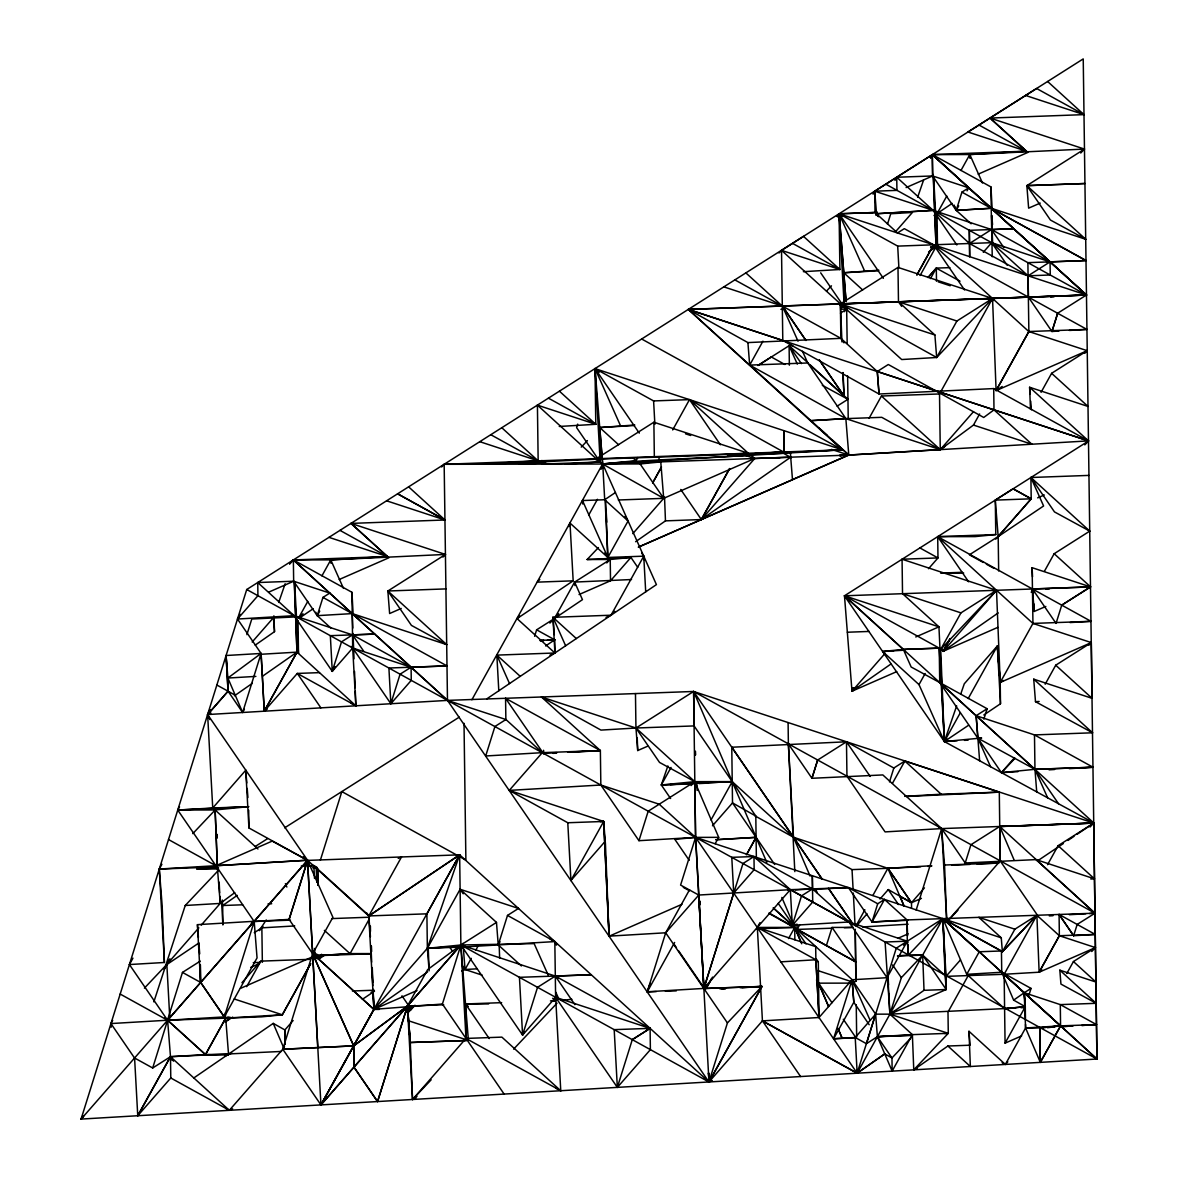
<?xml version="1.0" encoding="UTF-8"?>
<svg xmlns="http://www.w3.org/2000/svg" width="1178" height="1178" viewBox="0 0 1178 1178"><rect width="100%" height="100%" fill="white"/><g stroke="black" fill="none" stroke-linecap="round" stroke-linejoin="round"><path stroke-width="1.5" d="M577.691 424.124L576.602 427.599L600.176 461.997L602.621 463.985L848.793 455.076L940.265 449.657L944.741 446.521M534.606 636.282L536.623 629.832L552.938 619.481M838.044 217.282L839.119 213.807L875.018 212.482L897.503 232.964L904.321 228.65L1086.926 329.413L1069.433 330.444M635.472 693.577L635.943 728.019L659.533 762.431L694.814 781.647L718.698 837.352L695.594 837.381L638.947 840.694L600.839 785.019L600.368 750.577L541.468 696.993L635.943 728.019L694.814 781.647L695.594 837.381L680.589 885.061L698.687 895.044L790.35 889.67L848.425 887.623L877.713 903.747L884.516 899.447L907.001 919.93L1095.025 913.186L1036.095 859.601L965.224 862.973L941.649 828.59L882.837 774.933L811.966 778.29L788.376 743.892L788.097 722.6M710.761 1076.869L709.097 1082.037L761.96 986.428L703.855 988.519L742.979 863.518L753.979 856.539L812.525 888.904L852.474 924.907M320.931 1104.831L373.882 1009.369L427.364 948.305L460.878 944.992L708.95 1081.978L761.975 986.472L703.87 988.504L733.703 893.057L731.788 857.334L753.964 856.539L790.35 889.67L848.911 921.991L907.296 941.193L908.385 955.122L922.654 955.122L945.124 975.59L946.214 989.52L889.891 1014.155L875.637 1014.155L855.213 1037.494L857.172 1073.173L884.766 1053.898L891.967 1057.962L892.144 1071.111L912.376 1034.637L948.275 1033.342L947.995 1012.064L968.228 975.575L1004.598 1008.721L1005.07 1043.148L1021.635 1035.904M550.097 938.984L554.853 941.575L708.95 1081.978L727.43 1022.916L761.96 986.428L740.034 987.709M930.62 157.778L932.387 154.612L1086.469 294.986L1057.638 313.245L1051.939 331.474L1058.934 331.062M812.982 889.302L848.425 887.623L872.014 921.991L907.001 919.93L907.281 941.193L887.049 977.696L852.062 979.757L833.582 1038.775L855.213 1037.494L866.404 1043.679L875.622 1014.155L852.062 979.757L819.019 1017.512L762.431 1020.87L708.979 1081.949L695.58 837.367L693.606 691.471L447.478 700.395L207.623 714.545L212.732 807.99L248.632 806.665L215.132 809.949L177.76 810.037L179.527 806.856M965.224 862.973L970.922 844.744L999.739 826.47L1093.744 823.083L1096.939 1059.022L81.076 1119.085L246.732 589.515L1083.23 58.9L1096.968 1059.022L246.732 589.515M246.894 634.647L251.783 619.01L295.604 616.919M153.862 1001.874L185.24 905.484L218.519 870.277M112.676 1020.384L110.923 1023.564L134.498 1057.962L152.684 1067.99L167.615 1020.236L307.635 860.396L459.656 854.83L518.497 908.444L507.497 915.424L498.265 944.933L521.398 965.945M200.26 961.115L182.472 972.41L167.512 1020.148L170.177 1015.362M329.752 593.094L322.949 597.408L317.235 615.652L330.753 627.933M267.215 709.127L264.255 711.203L261.089 653.451L237.514 619.039L257.923 595.7L257.746 582.536L294.132 615.682L332.27 671.357L341.517 641.848L352.517 634.868L374.692 634.088L330.341 635.664L332.27 671.357L352.693 648.033L351.942 592.298L293.366 559.948L289.67 563.85L293.366 559.948L387.341 556.531L350.985 523.4L444.989 519.984L408.604 486.838M134.587 1058.006L137.752 1115.728L170.781 1077.988L170.486 1056.695L167.615 1020.236L224.291 1016.923L254.198 921.476L289.155 919.385L307.635 860.396L207.623 714.545L210.258 709.774L207.623 714.531L207.917 718.241M254.065 921.329L177.745 810.052L212.732 807.99L245.775 770.206L248.926 827.957L307.502 860.293L289.066 919.355L312.641 953.753L353.694 1045.887L353.989 1067.15L377.564 1101.577L407.455 1006.115L353.694 1045.873L282.794 1049.23L229.327 1110.309L226.102 1108.557M320.401 860.073L341.841 791.587L465.884 860.102L464.014 723.307M568.915 526.566L570.005 523.091L607.848 557.459L643.748 556.163L644.027 559.638M601.089 469.271L602.724 464.058L663.685 498.338L754.759 458.478L790.703 457.197L792.485 479.711L701.366 519.513L729.668 468.505L701.322 519.557L638.417 547.107M442.413 1004.024L460.878 944.992L459.641 854.816L368.788 915.939L373.941 1009.355L442.413 1004.024L504.14 1094.097M429.131 970.834L427.364 948.305L460.112 889.257L496.483 922.403L460.878 944.992L522.576 1035.05L537.536 987.326L555.339 976.047L591.209 974.766L519.439 977.328L522.576 1035.05L555.618 997.324L554.823 941.649L556.87 944.653M638.947 840.694L648.194 811.2L694.814 781.647L732.23 781.618L711.011 819.962M875.99 215.412L877.08 211.952M646.913 1026.656L650.079 1028.394L632.291 1039.644L617.346 1087.397L555.633 997.31L650.094 1028.365L650.389 1049.642L617.346 1087.397L614.194 1029.646L650.094 1028.365L555.309 976.076L460.907 944.977L427.658 969.597L407.411 1006.086L377.564 1101.577L353.974 1067.165L353.694 1045.873L312.641 953.753L332.888 917.279L307.546 860.323L272.221 841.092L215.883 865.712L159.28 869.04L161.916 864.284M689.557 889.714L665.688 932.785L647.252 991.773L703.826 988.43L705.651 985.294L703.884 988.548L698.716 895.133L665.688 932.785L609.144 936.142L603.681 821.464L509.249 790.394L542.292 752.668L600.368 750.577L505.568 698.304L505.863 719.581M887.49 224.173L890.759 213.748L912.39 212.467L895.854 231.359M894.985 180.411L896.738 177.245L932.637 175.964L968.714 187.832L961.925 192.132L956.212 210.376L971.128 223.805M817.65 760.06L811.951 778.29L817.665 760.046L846.481 741.787L893.837 768.012L904.837 761.032L999.268 792.146L906.442 796.49M853.078 687.746L851.988 691.206L896.738 671.622M826.367 945.654L832.066 927.439L853.373 927.395M889.493 781.897L893.837 768.012M1057.682 313.333L1051.983 331.563L1028.423 297.165L1028.055 275.829L1028.865 331.592L996.132 390.595L1087.206 350.691L1028.836 331.533L996.102 390.551L992.539 298.461L933.609 244.818L916.793 275.137L933.594 244.803L936.333 247.292M908.371 920.268L872.014 921.991L877.713 903.747M757.336 927.484L762.431 1020.87L857.142 1073.217L896.281 948.172L942.901 918.634L1001.447 950.97L1001.742 972.248L1013.64 1000.122L1025.287 1006.689L1025.464 1019.103M916.16 910.108L941.664 828.59L1093.699 823.069L1090.018 827.015M907.296 941.193L885.09 942.002L889.92 1014.155L924.023 990.315L946.214 989.52L922.654 955.122L901.332 977.681L889.905 1014.155L912.376 1034.623L913.76 1069.83L917.073 1068.387M983.866 719.14L987.135 708.729L939.764 682.563L1001.447 772.65L1093.802 822.966L844.464 595.788L1088.546 440.955L688.335 309.446L842.329 449.834L602.621 463.985L471.892 699.761M1044.474 571.168L1054.163 553.719L1090.534 586.85L1061.746 605.139L1056.048 623.383L1032.458 588.985L1032.105 567.693L1090.445 586.865M1028.968 995.057L1031.044 988.416L1001.771 972.248L1096.939 1059.022L942.886 918.634L908.385 955.122L897.562 955.77M278.7 602.429L285.15 583.743M667.882 765.936L661.314 784.975L670.606 798.522M917.662 197.182L923.537 180.205M656.308 991.596L647.223 991.92L650.153 983.424M706.078 988.136L707.271 984.675M1061.746 605.153L1090.563 586.88L844.435 595.803L944.358 741.536L956.669 705.858M960.777 693.96L964.296 683.77L997.324 646.015L1000.21 682.474L1000.49 703.752L983.807 714.987M1031.265 592.446L1032.458 588.985L1090.578 586.909L1086.999 587.071M240.15 614.268L237.5 619.039L294.132 615.682L352.517 634.868L411.063 667.219L447.007 665.923L322.949 597.408M244.391 709.303L242.639 712.469L228.061 691.206L216.855 685.022M298.932 617.346L307.782 601.384M321.933 575.851L330.782 559.889L387.341 556.531L339.986 530.38M294.397 581.77L296.989 652.141L264.255 711.203L261.089 653.451L226.088 655.513L228.046 691.206L207.637 714.531L209.89 719.611M319.739 611.132L317.235 615.652L293.661 581.24L293.366 559.933L330.753 559.874L445.461 554.426L443.002 557.061M111.203 1027.201L110.923 1023.564L167.541 1020.222L129.418 964.546L132.952 958.17M83.564 1116.405L81.149 1119.1L82.916 1115.905M164.213 969.317L169.499 959.775M259.381 930.487L266.257 919.944M152.684 1067.99L170.486 1056.695L205.443 1054.619L225.705 1018.131L282.322 1014.788L310.624 963.737L282.322 1014.788L261.604 1016.85L167.615 1020.236L205.487 1054.619L228.561 1054.604L225.292 1012.933M284.561 1046.035L282.794 1049.23L320.931 1104.905L460.878 944.992L534.149 943.622L548.33 975.428M588.661 515.139L597.452 499.281M369.377 918.796L350.057 953.679L315.071 955.756L314.497 948.467M595.052 368.567L602.621 463.97L636.091 460.686L637.843 457.52M554.396 618.568L574.628 582.079L610.219 559.491L630.937 557.43L637.74 567.354M672.697 429.941L689.498 399.622L785.711 453.191L727.621 455.297L730.934 453.854M604.77 552.983L607.848 557.459L628.08 520.985M168.513 839.546L215.883 865.712L307.517 860.22L320.946 1104.949L459.597 854.83L368.802 915.969L370.437 936.731M320.961 1104.92L373.927 1009.413L427.643 971.879M641.686 553.159L643.748 556.163L611.014 615.211L606.052 617.39M873.06 194.193L874.724 191.189L932.328 154.716L1086.469 294.971L1082.818 295.192L1086.44 295.015L932.387 154.598L990.948 186.934L992.141 208.594M471.244 958.347L465.045 969.523L461.717 970.966M475.662 950.381L478.312 945.581M500.017 941.767L498.235 944.918L496.483 922.403M937.968 211.981L946.803 196.019M960.953 170.501L969.803 154.539L1026.347 151.182L990.006 118.05L967.977 132.01L1026.347 151.182L932.358 154.612L969.774 154.524L1084.452 149.061L1080.741 153.022M920.092 275.505L936.024 246.791L930.532 247.1L936.009 246.776L928.573 251.989M930.473 278.626L936.304 268.098L949.924 267.642M671.048 767.423L661.314 784.975L732.23 781.618L661.314 784.975L694.814 781.647L696.331 782.914L694.814 781.647L691.088 785.579M638.432 547.093L848.793 455.076L845.848 418.632L940.28 449.643L973.47 425.067L979.625 413.964M853.77 687.996L851.988 691.206L844.479 595.774L938.94 626.829L944.358 741.536L968.64 725.206M853.814 688.04L852.062 691.221L858.07 687.098M706.373 988.268L712.557 977.107M1041.057 392.333L1051.615 373.308L1087.22 350.705L1084.747 353.341M946.832 738.915L944.358 741.551L919.002 684.609L925.157 673.507M960.247 712.881L944.358 741.551L940.721 649.358L960.953 612.869L996.559 590.281L1032.944 623.427L1091.314 642.599L1092.094 698.333L1033.724 679.161L1035.491 701.69L1092.58 732.79L1034.49 734.91L976.135 715.709L979.625 760.767M997.766 627.388L943.107 651.301L950.19 638.535L943.107 651.36L941.06 648.342L943.122 651.331L998.222 612.913M968.198 698.554L997.339 646.015L1000.196 682.46L1091.314 642.599L1088.855 645.235M928.544 568.709L937.982 557.93L937.703 536.653L996.514 590.266L1000.21 682.46L1032.944 623.427L1032.458 588.985L1033.916 590.149M1045.166 684.241L1055.724 665.202L1091.329 642.614M800.569 1076.53L762.431 1020.855L857.172 1073.187L942.886 918.634L1024.183 992.76L1025.582 1027.967L1040.336 1062.365L1060.568 1025.876L1060.303 1004.613L1024.242 992.73L1025.287 1006.689L1005.07 1043.148M294.22 581.652L296.989 652.141L264.24 711.188L297.298 673.433L319.488 672.638M81.032 1119.085L82.799 1115.846M164.625 968.375L169.956 958.759M332.27 671.357L334.92 666.601M224.291 1016.923L200.731 982.511L224.291 1016.923L257.054 957.905L254.198 921.476L290.465 920.136M167.615 1020.236L205.473 1054.619L225.705 1018.131M229.872 1016.982L228.09 1020.163L228.046 1016.614M246.673 986.663L260.839 961.13L309.843 959.348M321.579 954.268L318.929 959.025L313.775 951.5M320.902 1104.92L460.878 944.992L462.35 946.228L427.364 948.305L426.892 913.863L459.611 854.83L427.364 948.305L463.263 946.994L465.045 969.523L482.214 975.163M688.467 309.505L749.679 365.092L762.946 341.178M413.007 1006.174L411.255 1009.355L408.177 1011.372M930.561 157.911L932.328 154.73L932.637 175.978L956.212 210.376L991.213 208.3L992.259 256.775M567.781 822.745L570.918 880.481L603.681 821.464L567.781 822.745L509.249 790.394L600.824 785.019L659.209 804.221L695.55 837.381L857.201 1073.276M958.715 205.87L956.212 210.376L991.228 208.226L1085.689 239.267L1026.848 185.638L1084.467 149.076L990.006 118.05L1036.596 88.483L1083.981 114.634L989.991 118.065M967.05 190.836L968.714 187.832M522.576 1035.05L524.357 1031.869M869.055 418.352L881.438 396.029L939.514 393.953L992.509 298.476M779.026 252.99L781.515 250.369L901.7 359.54L936.672 357.494L956.904 321.02L992.524 298.461L1028.865 331.592M715.179 843.698L718.698 837.352M647.223 991.92L674.611 942.459M706.24 988.151L711.556 978.579M759.943 922.668L757.307 927.425L815.868 959.775L819.019 1017.512L818.298 961.866L816.251 958.877M788.509 938.571L794.738 927.469L773.372 907.988M799.744 924.701L797.094 929.457L855.67 961.837L832.066 927.439M892.512 783.237L904.851 761.047L941.193 794.208L999.268 792.146M856.067 925.746L864.888 909.769M872.883 895.442L887.903 868.304L931.724 865.727M872.014 921.991L884.516 899.447M1001.727 972.248L966.74 974.324L979.257 951.765L1001.447 950.97M1047.551 864.696L1058.109 845.671L1093.744 823.083L693.606 691.471L635.958 728.019L600.957 730.095L541.468 696.978M945.124 975.59L942.886 918.634L1002.375 951.75L1014.876 929.192L1036.89 915.247L1059.361 935.73L1095.452 947.598L1039.129 972.203L1004.142 974.28L1004.598 1008.721L1025.302 1006.675L1024.242 992.73L1031.044 988.416M1004.142 974.28L1036.89 915.262M1066.767 973.573L1073.438 961.542L1095.452 947.598L1091.756 951.5M1060.583 1025.876L1039.865 1027.923L1040.336 1062.365L1060.583 1025.876L1096.482 1024.595L1060.303 1004.613L1096.188 1003.317L1059.832 970.171L1060.936 984.086L1096.203 1003.303M252.18 642.01L273.414 617.728L274.518 631.658L255.214 645.132M144.423 988.106L166.775 964.487L198.846 927.852M201.217 925.142L220.227 903.423L234.716 892.674M81.149 1119.085L307.517 860.22L215.883 865.712L213.189 863.253M632.822 533.634L663.685 498.338L660.77 461.923L640.096 463.955L444.135 464.309L441.617 466.974M241.961 982.702L260.839 961.13M579.046 594.551L610.528 580.769L630.937 557.43L587.13 559.521L598.424 547.579M744.452 455.091L754.759 458.478L701.352 519.557L665.467 520.867L635.619 541.718M293.145 1020.516L284.885 1029.94L285.061 1044.135L284.885 1029.94L273.237 1023.387L193.722 1078.017M983.291 252.283L991.699 242.683L1050.084 261.869L1085.983 260.544L991.258 208.226L990.948 186.934M973.514 411.652L940.265 449.657L881.748 417.321L845.848 418.632M570.932 880.481L603.961 842.741M465.987 1038.436L501.887 1037.126L560.743 1090.754L465.987 1038.436L460.878 944.992L465.516 1003.98L465.987 1038.422L412.536 1099.516L407.426 1006.086L443.723 1004.775M712.469 825.807L732.51 802.91L731.774 747.235L846.467 741.787L870.174 776.449M885.252 653.201L851.988 691.206L890.804 664.112M943.107 651.36L996.573 590.311L902.068 559.241L902.525 593.683M733.732 893.027L754.156 869.688L753.979 856.539M703.84 988.533L790.335 889.67L792.308 925.363L848.911 921.991L887.049 977.696M856.435 925.967L867.037 913.848M880.01 899.035L888.256 889.596L911.463 902.716L921.417 898.358M981.554 738.017L944.329 741.551L1001.447 772.65L1014.435 757.822M920.666 866.758L887.903 868.304L911.463 902.716L924.45 887.873M949.159 919.267L1000.21 860.912L999.739 826.47L1037.582 860.853L1063.381 843.507M960.453 959.908L946.037 976.371L946.214 989.52L942.886 918.634L946.95 922.315L942.886 918.634L946.037 976.371L1002.345 974.353M299.286 617.64L302.982 613.723M192.794 833.626L215.132 810.008L257.953 848.999M581.24 447.11L587.395 440.587M836.616 216.443L839.089 213.807L1086.469 294.986L1082.818 295.192L1086.44 295.001L885.768 184.166M929.854 157.322L932.328 154.73L932.637 175.964L906.103 187.567M539.789 579.473L537.271 582.138L573.171 580.828L570.005 523.091M625.003 516.509L628.08 520.985L604.697 499.737L602.738 464.058L656.426 584.627L554.912 652.995L517.068 618.627L519.527 616.006M826.544 291.04L831.462 285.827M259.234 930.576L263.018 926.556M549.905 623.088L558.755 613.723M606.773 562.922L610.572 558.917M844.199 311.728L846.894 308.916M614.71 611.294L611.014 615.211L552.968 617.316L554.912 652.995L486.735 698.907M841.946 341.929L840.415 303.88L936.672 357.494L992.524 298.461L897.989 267.406L840.385 303.968L840.871 338.336L843.978 342.857M414.965 1005.408L406.719 1012.241M407.485 1013.271L414.98 1005.408M431.148 1079.814L412.536 1099.501L410.297 1042.545L407.455 1006.115L410.297 1042.515L466.591 1040.498L410.297 1042.515L407.426 1006.086L353.694 1045.873L282.794 1049.23L312.612 953.753L312.921 957.39L312.671 953.724L373.927 1009.399L373.117 989.476M513.608 1049.142L557.032 1003.185M995.719 539.126L1001.874 532.633M1084.805 444.886L1088.531 440.955M940.721 649.358L996.559 590.281L992.877 590.443M1017.925 771.664L1001.447 772.65L1014.994 758.308M949.247 919.385L957.935 910.182M910.785 1038.068L891.967 1057.962L877.389 1036.684L875.622 1014.155M1014.876 929.192L978.8 917.338L1001.271 937.821L1002.375 951.736L1036.89 915.247L1039.129 972.218L1042.162 970.171M1002.375 951.75L1036.89 915.247M887.741 974.456L889.92 1014.155L948.275 1033.342L913.76 1069.83L947.892 1046.02L970.083 1045.21L968.979 1031.295L1005.349 1064.426L1007.823 1061.82M235.261 695.256L228.061 691.206L227.855 678.042L261.074 653.451L242.639 712.469L227.884 678.042L226.088 655.513L228.061 691.206L207.652 714.531L210.936 713.088M251.15 923.449L254.05 921.299L197.433 924.656L200.569 982.393L182.472 972.41M993.702 388.578L993.996 409.87L983.733 417.468L888.286 364.503L877.286 371.497L879.038 394.012L993.702 388.578L1088.472 440.881L839.62 455.562L848.734 454.958L832.581 440.292M234.437 695.815L252.313 683.343M262.738 676.069L296.989 652.141L355.859 705.784L351.044 703.163M222.259 900.007L222.701 905.514L237.234 895.368M417.012 1096.394L412.55 1099.516L415.863 1098.073M708.979 1081.949L712.322 1080.565M1013.64 1000.122L1024.183 992.76L1060.568 1025.905L1039.865 1027.923L1025.596 1027.952L1005.364 1064.426L1002.139 1062.689M790.703 457.197L701.352 519.557L680.737 489.459M884.766 1053.898L857.157 1073.173L856.995 1069.639M517.054 618.612L573.171 580.828M701.366 519.513L705.902 516.45M545.62 645.956L554.72 639.816L536.623 629.832M299.565 617.92L313.186 608.746M938.586 212.555L952.207 203.382M615.417 492.522L604.697 499.737L582.492 500.547L582.771 504.022M989.491 300.493L992.524 298.461L987.017 298.682M555.883 617.566L582.462 599.661L574.628 582.079L631.526 579.532M996.102 390.551L1002.169 386.487M166.849 964.561L198.714 943.107M225.145 1022.151L232.64 1017.115M324.848 955.049L318.929 959.025L316.691 953.989M362.397 999.312L374.501 991.169M943.107 651.301L947.657 648.253M1000.21 682.46L1003.244 680.413M903.452 945.183L908.002 942.12M1067.945 840.444L1074.012 836.351M1077.045 834.318L1093.744 823.083L999.739 826.558L999.297 792.102M894.426 1011.107L889.891 1014.155L1015.539 1008.059M757.94 365.474L771.281 356.993M254.286 932.681L261.855 927.852L294.721 925.937M734.91 279.922L840.871 338.336L877.271 371.497L879.038 394.012L782.796 340.457L781.515 250.369L803.514 236.38L839.899 269.497L839.089 213.807L842.344 215.589M546.636 461.231L542.086 464.117L540.923 463.087L519.012 464.132L539.686 462.085L481.596 464.176L538.155 460.863L539.657 462.1C609.217 457.697 678.734 457.358 748.324 453.25L653.878 422.225L596.245 458.772L537.418 405.144L538.155 460.863L479.785 441.691M933.992 215.515L937.025 213.586L937.482 246.217L933.594 176.582M401.227 608.452L389.624 613.532L387.856 591.003L445.475 554.44L351 523.4L388.873 557.783L339.19 579.517M758.102 365.401L790.732 344.683M840.459 313.112L846.673 309.166L839.649 304.675M877.08 215.486L875.018 212.482L874.724 191.189L896.929 190.38L896.738 177.245L969.509 243.493L991.508 229.548L1013.669 228.782L969.332 230.328L969.685 256.657L969.332 230.328M411.093 667.219L400.078 674.199L390.846 703.708L352.708 648.018L411.093 667.219L411.269 680.369L390.846 703.708L388.902 668.014L447.007 665.923M969.494 243.507L1028.07 275.799L1050.084 261.869L1085.983 260.544L961.925 192.132M837.116 406.16L847.954 399.283L810.493 365.165M255.302 846.437L267.656 838.603M284.664 827.825L459.258 717.137M505.936 719.522L494.937 726.487L485.689 755.981L542.292 752.668L505.936 719.522L447.478 700.395L293.366 559.948L447.478 700.38L708.95 1082.022M983.262 562.466L969.391 554.809L998.178 536.52L1031.206 498.809L1013.109 488.796L995.292 500.12L995.778 534.547L975.075 536.608L937.688 536.667L968.61 581.785M1054.163 553.719L1089.768 531.116L1030.912 477.502L1031.206 498.795L998.178 536.55L998.664 570.962M987.135 708.729L976.12 715.709L977.902 738.223L990.536 766.716M812.525 888.875L801.526 895.854L792.308 925.363L812.717 902.024L812.334 875.755L812.525 888.904L795.032 889.935M632.291 1039.644L650.094 1028.365L646.398 1028.585M866.404 1043.679L877.404 1036.699L912.376 1034.623M756.379 859.056L755.805 816.089L694.092 725.942L693.636 691.501L1095.025 913.186L1077.178 924.435L1073.644 935.715L1095.275 934.434L1059.081 914.452L1059.361 935.73L1039.129 972.203L1059.361 935.73L1095.275 934.434M792.455 479.623L848.734 454.958L749.723 365.092L807.769 362.971L845.892 418.602L810.935 420.664L845.892 418.602L749.723 365.092M978.196 174.153L1027.879 152.404L991.361 119.272M1040.218 203.087L1028.63 208.153L1026.848 185.638L1084.938 183.518L1026.848 185.638L1050.437 220.036L1085.704 239.252M268.79 592.107L293.661 581.225L329.752 593.094M549.935 655.159L554.912 652.995L554.72 639.845L540.363 640.346M1037.656 497.852L1044.282 494.966M694.048 725.928L635.958 728.019L637.725 750.548L647.664 746.204M398.238 858.379L401.551 856.921L368.802 915.969L303.497 856.642M915.748 636.974L938.94 626.843L902.569 593.697M1045.843 606.449L1034.225 611.441L1032.473 589L1033.386 593.27L1033.18 589.53M250.752 967.388L259.042 963.766M240.503 988.357L313.392 956.477M225.234 1056.033L231.875 1053.103M371.055 992.318L374.368 990.875M324.362 930.355L350.057 953.679L371.335 953.665L350.028 953.679L315.041 955.77L373.882 1009.369L416.983 990.536M609.085 936.245L681.988 904.277M170.781 1077.988L229.357 1110.324L232.611 1108.851M898.181 938.189L908.12 933.845M308.503 866.095L313.79 865.565L316.985 867.376M869.541 213.027L873.192 212.658M878.847 270.204L843.787 272.766L844.184 301.789M987.282 298.932L992.465 298.432M565.204 464.058L600.176 461.997L599.735 427.555L634.765 424.993M602.621 463.97C651.876 459.361 701.322 458.316 750.754 455.238L747.323 454.119M993.054 590.605L996.514 590.266L993.128 590.649M919.002 684.609L882.631 651.463L903.335 649.417L939.234 648.121L944.358 741.551M1001.433 772.621L1034.947 769.322L1093.037 767.246L1034.49 734.91L1034.961 769.352L1036.714 791.852M1001.271 937.821L695.58 837.367L674.876 839.399L689.218 860.338M754.803 458.507L751.358 458.846L754.745 458.478L749.399 453.604M561.302 1000.358L571.875 999.327M1004.613 1008.692L1025.302 1006.675M956.845 244.95L933.153 210.347L874.724 191.189L876.52 213.719L933.138 210.361L991.508 229.548L1050.054 261.869L1050.261 274.989L1028.085 275.814L991.685 242.683L897.695 246.114L839.119 213.807L844.066 303.556M803.381 271.676L839.899 269.497L792.514 243.36M1046.55 262.076L1050.054 261.869L1027.893 262.65M989.594 300.758L993.039 300.523M876.52 213.719L878.567 216.708L876.506 213.733L933.123 210.361M878.479 270.719L843.787 272.766L862.649 289.95M840.768 307.429L844.273 307.222L820.683 272.825M782.796 340.442L688.335 309.372L1086.44 295.001L688.335 309.446L747.912 342.592L840.886 338.336M559.27 426.465L595.788 424.301L595.008 368.611L842.329 449.834L784.96 452.573M603.018 467.725L599.735 427.555L634.412 425.494M776.022 458.021L779.748 457.844M445.961 588.897L387.856 591.003L446.727 644.631L352.237 613.605L317.235 615.652L315.792 612.28M260.471 654.305L296.989 652.141M1070.036 622.558L1091.034 621.321L937.688 536.667L995.778 534.547M227.884 678.042L255.876 676.393M882.631 651.463L904.542 650.168M1035.491 701.69L1039.143 701.47M552.909 753.36L556.561 753.154M572.979 752.182L589.412 751.225M593.064 751.004L600.368 750.577L567.605 752.124M944.329 741.551L957.154 740.785M964.487 740.358L968.154 740.137M177.76 810.037L248.632 806.694M698.996 783.576L707.772 783.12M1049.068 769.838L1054.56 769.499M1069.226 768.645L1093.037 767.246L1034.947 769.322L977.902 738.223L981.495 738.12M904.675 796.343L941.193 794.208M600.191 821.67L603.681 821.464L605.448 843.993L609.041 936.142L603.681 821.464M715.9 839.678L756.085 837.322L774.653 864.461M715.929 839.752L756.099 837.381L732.51 802.91L755.82 816.074M185.24 905.484L220.227 903.423L217.341 866.993L215.132 810.008L217.312 865.108M788.038 890.347L791.528 890.141M1090.813 879.038L1094.465 878.832L1058.109 845.671M129.418 964.546L164.405 962.485L162.152 905.514L159.295 869.055L164.405 962.485M465.001 946.891L554.882 941.59L518.482 908.429M862.487 926.968L908.179 924.2M1049.303 915.91L1052.97 915.704M1069.388 914.717L1085.822 913.76M1089.459 913.539L1094.951 913.215M477.281 968.802L465.045 969.523L461.938 965.003M780.867 961.837L815.868 959.775L815.677 946.626L757.307 927.439L794.679 927.41L769.028 912.965M719.949 988.902L725.427 988.578M721.878 988.902L725.53 988.681M741.963 987.709L758.396 986.737M1021.017 1007.75L1024.683 1007.529M229.357 1110.324L170.457 1056.681L137.752 1115.728L170.457 1056.681L281.513 1051.439M1060.568 1025.905L1025.582 1027.967L1025.537 1024.418M839.781 455.4L848.661 455.032L831.506 449.392M839.84 455.503L848.793 455.076M1045.77 589.015L1049.348 588.853M542.116 753.331L556.679 752.639M218.563 867.95L196.667 868.996L217.974 868.952M927.955 866.404L931.592 866.228M951.603 865.285L969.803 864.416M977.092 864.063L998.929 863.032L944.52 865.02M552.246 1000.902L555.883 1000.726L550.479 1000.888M855.493 1037.73L833.582 1038.775L853.829 1002.287L852.062 979.757L854.772 982.216M892.144 1071.111L877.389 1036.684L911.919 1035.064M944.638 1033.518L948.275 1033.342M839.119 213.792L875.033 212.482M840.636 307.355L844.273 307.222M1028.836 331.533L1086.926 329.413M789.363 365.195L789.098 345.684L792.72 345.552M541.865 460.451L542.16 464.088L600.176 461.997L595.052 368.596L653.599 400.932L689.498 399.622L693.592 403.347M1013.095 488.811L1031.206 498.809L995.292 500.12L998.178 536.564L1043.59 505.98L1030.912 477.502L1089.002 475.397M618.317 500.002L663.685 498.338L640.11 463.955M257.746 582.536L293.661 581.225M902.068 559.226L937.982 557.93L919.885 547.932M940.604 573.097L962.382 572.302M1032.944 623.427L1091.034 621.321M847.35 632.233L869.128 631.437M554.897 652.995L496.851 655.115L498.795 690.794M903.335 649.417L939.234 648.121L939.72 682.563L911.168 667.013L903.335 649.417L844.479 595.788L939.234 648.121M888.065 651.272L893.513 651.081M670.297 784.651L682.872 784.195M159.295 869.055L217.356 866.949M301.259 866.095L304.822 865.889M308.43 865.83L313.79 865.565L369.627 916.307M312.597 867.759L316.19 867.626L317.677 868.863L317.898 885.046M732.245 781.677L793.486 837.293L852.033 869.614L887.932 868.319L793.486 837.264L754.907 815.824M222.701 905.514L242.668 904.792M268.069 903.879L271.691 903.747M426.878 913.819L368.788 915.939L366.756 912.979M332.152 918.575L368.449 917.25M756.585 928.794L794.679 927.41M831.58 928.205L797.123 929.427L796.888 924.038M844.302 927.704L851.547 927.484M371.291 953.724L315.041 955.77L317.118 958.774M253.27 962.647L260.529 962.382M665.379 991.258L676.275 990.875M468.255 1038.613L465.501 1003.965L501.666 1002.655M1086.499 295.074L840.474 303.924L934.89 334.979L936.672 357.494M897.533 956.021L922.668 955.122L924.023 990.315M352.428 990.992L374.206 990.212M407.573 1009.472L411.196 1009.34L401.963 995.808M877.389 1036.699L911.492 1035.477M989.535 300.449L993.083 300.434M780.911 309.328L784.798 309.284M841.21 309.181L846.673 309.166M750.754 455.253L727.636 455.297L748.324 453.265L689.513 399.636L720.406 444.769M587.13 559.521L610.219 559.491L610.528 580.769M942.385 573.097L963.692 573.053M818.577 983.159L850.619 983.129M489.238 1038.584L465.501 1003.98L488.62 1003.936M373.927 1009.413L379.257 1009.413M205.443 1054.619L228.547 1054.59M1025.596 95.462L1083.981 114.634L1047.61 81.488M938.189 281.822L950.219 285.768M781.515 250.354L839.899 269.497M723.91 286.902L782.295 306.059L745.91 272.943M973.47 425.067L1031.869 444.239M386.59 500.812L444.989 519.984L397.604 493.818L444.989 519.984M901.641 306.354L898.549 301.833L956.904 321.02M877.286 371.497L1088.472 440.881L1029.616 387.267L1030.485 409.326M685.508 433.798L690.661 435.492M537.418 405.144L595.788 424.301L559.417 391.184M902.569 593.683L960.953 612.869M328.971 537.359L387.341 556.531M1094.465 878.832L1036.095 859.631L1094.922 913.289M1059.832 970.171L1095.908 982.025L1073.438 961.542M818.165 970.687L852.533 981.996M518.497 908.444L460.112 889.272L463.204 893.778M552.644 998.296L556.075 999.43M408.265 1020.678L466.665 1039.865M234.231 998.988L282.322 1014.788M822.303 385.309L847.954 399.283M1089.768 531.131L1054.487 511.915L1030.912 477.502M446.727 644.631L411.431 625.4L387.856 591.003M769.396 913.657L855.626 961.822M938.483 826.882L941.649 828.62L944.55 864.991L946.685 920.165L941.664 828.59L885.076 831.904L846.953 776.228L846.481 741.787M555.987 1088.163L560.743 1090.754M978.992 125.03L1026.347 151.182M960.041 281.203L936.274 268.128L928.014 277.566L936.304 268.098L936.481 281.262M771.295 356.978L784.857 364.488M641.686 339.014L842.329 449.834L444.165 464.279L447.478 700.365M986.339 564.159L994.041 568.414M782.59 452.735L791.351 457.771M548.418 398.164L595.788 424.301M594.021 458.595L600.176 461.997M490.784 434.711L538.155 460.863L501.799 427.732M355.3 691.324L355.874 705.784L297.298 673.433L320.872 707.845M507.497 915.424L554.882 941.59M120.171 994.055L167.541 1020.222L164.861 1017.763L167.541 1020.222M509.249 790.394L512.459 792.19M683.299 887.358L689.424 890.759M815.397 960.232L818.298 961.866M558.446 977.843L555.309 976.076L574.893 1004.657M213.645 808.741L215.132 809.949M794.826 871.632L788.376 743.892L789.127 744.496M696.787 783.296L697.111 790.453M845.981 300.552L839.119 213.807L841.843 216.281M993.996 409.87L1031.869 444.224M620.408 425.508L595.052 368.596L599.131 372.307M465.501 1003.98L468.211 1006.439M1051.615 373.308L1088.001 406.439L1029.616 387.267L1030.161 394.203M797.3 364.09L789.098 345.684L807.828 362.736M819.108 428.026L827.192 435.389M1055.724 665.202L1092.094 698.333M1033.724 679.161L1092.58 732.79M554.308 634.647L552.968 617.316L576.336 638.564M520.234 676.349L496.851 655.115L509.514 683.564M773.283 907.914L853.196 980.626M351.044 646.369L353.739 648.828M898.549 301.833L934.89 334.979M881.438 396.029L940.265 449.657L939.514 393.953M843.095 372.557L844.066 396.102L807.725 362.986L802.512 351.265M939.764 682.563L1034.961 769.352L1058.521 803.749M599.735 427.54L618.583 444.724M633.381 458.227L636.076 460.686M966.74 974.324L942.886 918.634L979.257 951.765M947.892 1046.02L970.363 1066.502L968.979 1031.295M991.493 229.563L1003.789 247.513M991.699 242.668L1007.161 265.241M933.609 244.818L964.546 289.95M846.113 301.759L839.119 213.792L883.382 278.347M819.402 360.1L844.066 396.102L842.741 372.616M782.325 305.971L805.973 340.516L782.398 306.103L798.051 341.237M819.343 360.026L844.022 396.058M789.098 345.684L801.393 363.619M1038.348 916.558L1000.21 860.912L999.739 826.47L1014.037 859.837M595.052 368.596L639.286 433.136M942.901 918.619L944.388 921.976M911.477 902.701L887.903 868.304L904.056 906.044L899.904 896.149L911.492 902.76L911.566 908.091M888.256 889.596L898.505 904.557M892.585 964.915L901.332 977.681M731.788 747.22L822.273 879.303L693.651 691.56M869.202 1024.727L853.829 1002.287L852.062 979.757L869.953 1019.942M778.187 903.349L806.002 943.931M816.516 980.096L831.977 1002.714M843.301 1019.264L855.67 1037.317M505.568 698.304L543.721 753.964L543.573 750.283M674.39 944.653L676.452 947.657M678.513 950.675L704.297 988.283M665.688 932.785L727.43 1022.916M352.502 634.898L363.781 651.346M556.428 996.043L558.49 999.047M449.569 946.95L452.661 951.471M173.534 1061.172L170.457 1056.681L171.944 1060.038M969.803 154.539L970.068 157.999L969.803 154.539L982.481 183.002M839.119 213.807L864.49 270.719M1034.947 769.322L1047.625 797.8M582.492 500.547L607.848 557.459L605.595 500.517M555.78 992.185L558.77 998.87M343.461 588.367L330.782 559.889L331.062 563.364M285.385 883.677L286.872 887.034M552.968 617.316L565.631 645.78M954.033 205.325L956.212 210.376L954.077 205.237M554.809 941.634L556.252 944.977M810.096 876.108L793.471 837.293L788.376 743.892M815.883 889.611L817.341 892.983M794.738 927.469L801.055 942.209M817.179 979.875L828.576 1006.513L817.164 979.816M842.152 1038.216L837.867 1028.203L842.137 1038.157M693.636 691.501L766.819 862.414M781.839 897.445L801.717 943.784M273.237 1023.387L283.765 1047.949M1030.706 401.124L1031.383 409.782M991.802 215.515L992.539 224.63M999.724 826.47L999.872 830.151M747.912 342.592L749.679 365.092M658.914 456.99L659.209 460.642M352.237 613.576L352.811 628.065M602.738 464.058L602.989 467.533M574.628 582.079L574.908 585.554M245.775 770.206L246.776 782.972M247.203 788.435L247.925 797.55M197.433 924.656L198.419 937.408M198.846 942.886L199.7 953.827M997.339 646.015L1000.49 703.752M897.695 246.114L898.888 267.774M852.033 869.614L853.108 889.464M853.314 893.071L855.081 925.54M815.868 959.775L819.019 1017.512M695.432 751.181L695.638 754.789M695.653 837.352L703.87 988.489M653.599 400.932L654.88 424.374M643.748 556.163L645.706 591.842M606.184 511.34L606.773 522.163M555.648 997.339L560.757 1090.74M463.072 943.387L463.263 946.994M351.942 592.298L353.135 613.944M352.708 648.033L355.859 705.769M313.804 865.639L314.511 878.449M318.723 955.358L318.929 959.01L318.885 955.402M294.574 581.947L298.476 653.392L298.034 620.762M307.546 860.323L317.78 1047.183M221.597 901.509L222.878 924.966L222.686 905.484M166.849 964.546L169.765 1017.659M1033.872 604.137L1034.21 611.441L1033.901 604.226M1032.105 567.693L1032.532 576.808M933.418 176.42L935.995 245.009L933.167 174.491M888.109 975.811L888.536 984.941M888.978 994.07L889.316 1001.374M705.151 986.148L705.327 989.785L705.195 986.104M708.523 1072.937L708.7 1076.574M699.688 901.067L699.865 904.704M605.094 499.31L607.848 557.459M370.923 945.743L371.688 962.102M371.953 967.55L372.822 985.721M372.984 989.358L373.941 1009.355M219.182 882.145L219.682 892.777M219.844 896.325L220.183 903.408M699.791 901.111L699.953 904.748M991.537 215.471L992.671 244.376M907.001 919.915L907.62 935.759M907.973 944.565L908.385 955.122M664.525 496.969L665.467 520.867M637.21 737.678L637.725 750.548M499.163 945.404L499.663 958.259M428.188 946.935L429.057 968.993M371.409 946.111L371.644 951.515M372.263 967.801L372.866 982.246M353.032 633.484L354.018 658.796M354.519 671.445L355.167 687.716M316.19 867.626L316.764 882.322M273.885 615.814L274.518 631.658M1039.88 1027.938L1040.336 1062.365M1027.893 262.65L1028.07 275.814M897.989 267.406L898.475 301.848M846.673 309.092L847.173 343.549M847.63 375.915L848.234 419.059M855.95 981.348L855.228 929.206L855.891 981.318M790.541 451.837L790.615 457.167M794.664 923.861L794.87 939.823M370.393 926.055L370.466 931.371M317.648 868.893L317.883 885.076M261.855 927.852L262.355 962.323M248.676 810.214L248.926 827.957M856.244 1004.687L856.671 1037.038M653.878 422.225L654.335 456.666M661.432 467.077L652.612 482.995L661.447 467.077M756.099 837.381L746.425 854.83L756.07 837.322M543.912 640.464L540.304 640.685L543.912 640.464M554.72 639.816L547.52 640.258L554.72 639.816M784.209 451.954L727.636 455.297L784.209 451.954L783.93 430.677L784.209 451.954M1054.472 1027.054L1047.168 1027.496L1054.487 1027.069M1072.731 1025.994L1061.776 1026.627L1072.746 1025.994M1096.482 1024.595L1081.86 1025.449L1096.482 1024.595M1054.192 296.547L1050.599 296.709L1054.192 296.547M411.255 1009.34L407.632 1009.472L411.255 1009.34M610.219 559.491L608.761 558.239L610.219 559.491M1073.644 935.73L1059.081 914.452L1073.644 935.73M853.122 924.347L828.443 888.315L853.122 924.362M217.15 837.838L216.973 834.289L217.179 837.823M708.744 1076.604L708.596 1072.981L708.891 1076.618M695.241 755.348L695.108 751.667L695.211 755.319M200.569 982.408L200.319 964.664L200.569 982.393"/></g></svg>
